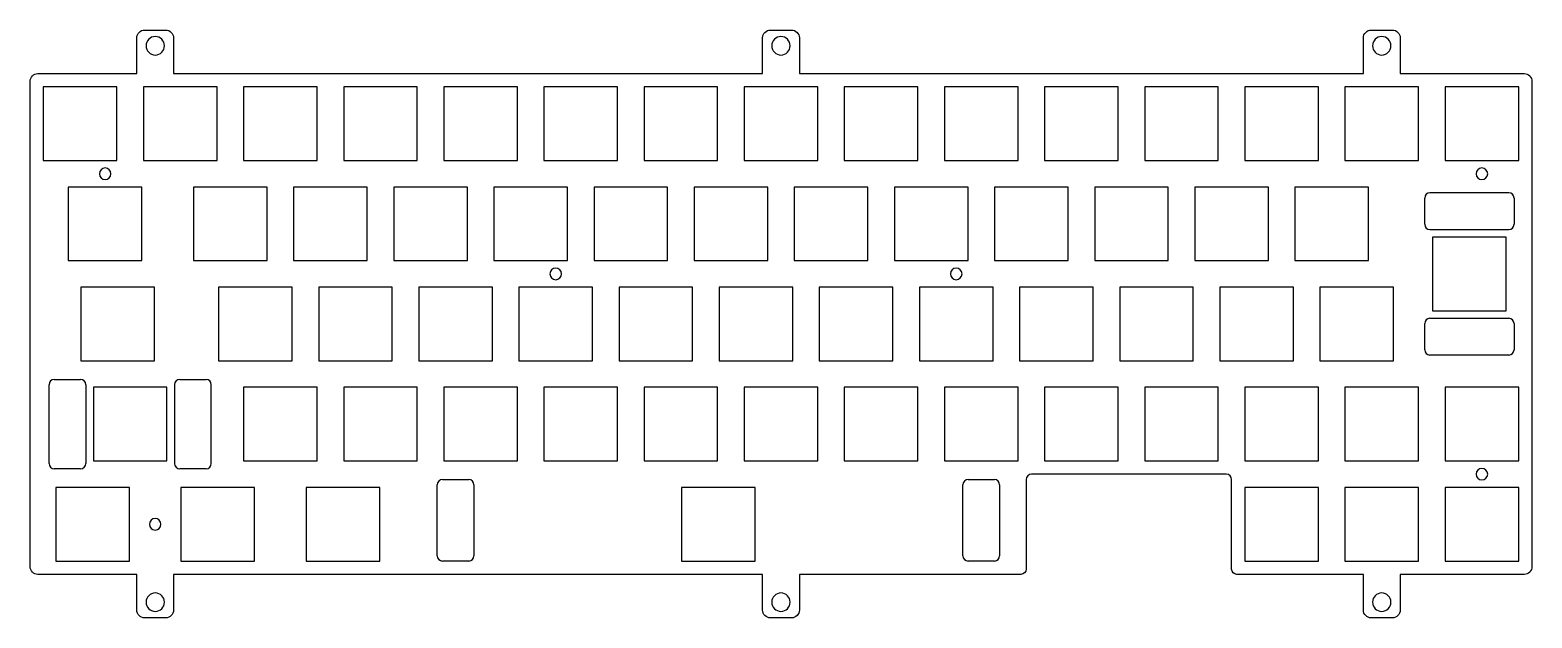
# Model space of a CAD drawing. Header units: millimetres. Extents: x 7 to 293, y -156 to -44.
import ezdxf

# ---------------------------------------------------------------- set-up
doc = ezdxf.new("R2010")
doc.units = ezdxf.units.MM
doc.header["$MEASUREMENT"] = 0
doc.layers.add('Layer 1', color=7, linetype='Continuous')

# ---------------------------------------------------------------- blocks, each defined once
blk = doc.blocks.new('block 2')
at = {"layer": 'Layer 1', "color": 7, "lineweight": 25, "true_color": 0xffffff}
blk.add_lwpolyline([(23.58, -54.91), (9.58, -54.91), (9.58, -68.91), (23.58, -68.91), (23.58, -54.91)], dxfattribs=at)
blk = doc.blocks.new('block 3')
at = {"layer": 'Layer 1', "color": 7, "lineweight": 25, "true_color": 0xffffff}
blk.add_lwpolyline([(42.63, -54.91), (28.63, -54.91), (28.63, -68.91), (42.63, -68.91), (42.63, -54.91)], dxfattribs=at)
blk = doc.blocks.new('block 4')
at = {"layer": 'Layer 1', "color": 7, "lineweight": 25, "true_color": 0xffffff}
blk.add_lwpolyline([(61.68, -54.91), (47.68, -54.91), (47.68, -68.91), (61.68, -68.91), (61.68, -54.91)], dxfattribs=at)
blk = doc.blocks.new('block 5')
at = {"layer": 'Layer 1', "color": 7, "lineweight": 25, "true_color": 0xffffff}
blk.add_lwpolyline([(80.73, -54.91), (66.73, -54.91), (66.73, -68.91), (80.73, -68.91), (80.73, -54.91)], dxfattribs=at)
blk = doc.blocks.new('block 6')
at = {"layer": 'Layer 1', "color": 7, "lineweight": 25, "true_color": 0xffffff}
blk.add_lwpolyline([(99.78, -54.91), (85.78, -54.91), (85.78, -68.91), (99.78, -68.91), (99.78, -54.91)], dxfattribs=at)
blk = doc.blocks.new('block 7')
at = {"layer": 'Layer 1', "color": 7, "lineweight": 25, "true_color": 0xffffff}
blk.add_lwpolyline([(118.83, -54.91), (104.83, -54.91), (104.83, -68.91), (118.83, -68.91), (118.83, -54.91)], dxfattribs=at)
blk = doc.blocks.new('block 8')
at = {"layer": 'Layer 1', "color": 7, "lineweight": 25, "true_color": 0xffffff}
blk.add_lwpolyline([(137.88, -54.91), (123.88, -54.91), (123.88, -68.91), (137.88, -68.91), (137.88, -54.91)], dxfattribs=at)
blk = doc.blocks.new('block 9')
at = {"layer": 'Layer 1', "color": 7, "lineweight": 25, "true_color": 0xffffff}
blk.add_lwpolyline([(156.93, -54.91), (142.93, -54.91), (142.93, -68.91), (156.93, -68.91), (156.93, -54.91)], dxfattribs=at)
blk = doc.blocks.new('block 10')
at = {"layer": 'Layer 1', "color": 7, "lineweight": 25, "true_color": 0xffffff}
blk.add_lwpolyline([(175.98, -54.91), (161.98, -54.91), (161.98, -68.91), (175.98, -68.91), (175.98, -54.91)], dxfattribs=at)
blk = doc.blocks.new('block 11')
at = {"layer": 'Layer 1', "color": 7, "lineweight": 25, "true_color": 0xffffff}
blk.add_lwpolyline([(195.03, -54.91), (181.03, -54.91), (181.03, -68.91), (195.03, -68.91), (195.03, -54.91)], dxfattribs=at)
blk = doc.blocks.new('block 12')
at = {"layer": 'Layer 1', "color": 7, "lineweight": 25, "true_color": 0xffffff}
blk.add_lwpolyline([(214.08, -54.91), (200.08, -54.91), (200.08, -68.91), (214.08, -68.91), (214.08, -54.91)], dxfattribs=at)
blk = doc.blocks.new('block 13')
at = {"layer": 'Layer 1', "color": 7, "lineweight": 25, "true_color": 0xffffff}
blk.add_lwpolyline([(233.13, -54.91), (219.13, -54.91), (219.13, -68.91), (233.13, -68.91), (233.13, -54.91)], dxfattribs=at)
blk = doc.blocks.new('block 14')
at = {"layer": 'Layer 1', "color": 7, "lineweight": 25, "true_color": 0xffffff}
blk.add_lwpolyline([(252.18, -54.91), (238.18, -54.91), (238.18, -68.91), (252.18, -68.91), (252.18, -54.91)], dxfattribs=at)
blk = doc.blocks.new('block 15')
at = {"layer": 'Layer 1', "color": 7, "lineweight": 25, "true_color": 0xffffff}
blk.add_lwpolyline([(271.23, -54.91), (257.23, -54.91), (257.23, -68.91), (271.23, -68.91), (271.23, -54.91)], dxfattribs=at)
blk = doc.blocks.new('block 16')
at = {"layer": 'Layer 1', "color": 7, "lineweight": 25, "true_color": 0xffffff}
blk.add_lwpolyline([(290.28, -54.91), (276.28, -54.91), (276.28, -68.91), (290.28, -68.91), (290.28, -54.91)], dxfattribs=at)
blk = doc.blocks.new('block 17')
at = {"layer": 'Layer 1', "color": 7, "lineweight": 25, "true_color": 0xffffff}
blk.add_lwpolyline([(28.34, -73.96), (14.34, -73.96), (14.34, -87.96), (28.34, -87.96), (28.34, -73.96)], dxfattribs=at)
blk = doc.blocks.new('block 18')
at = {"layer": 'Layer 1', "color": 7, "lineweight": 25, "true_color": 0xffffff}
blk.add_lwpolyline([(52.16, -73.96), (38.16, -73.96), (38.16, -87.96), (52.16, -87.96), (52.16, -73.96)], dxfattribs=at)
blk = doc.blocks.new('block 19')
at = {"layer": 'Layer 1', "color": 7, "lineweight": 25, "true_color": 0xffffff}
blk.add_lwpolyline([(71.21, -73.96), (57.21, -73.96), (57.21, -87.96), (71.21, -87.96), (71.21, -73.96)], dxfattribs=at)
blk = doc.blocks.new('block 20')
at = {"layer": 'Layer 1', "color": 7, "lineweight": 25, "true_color": 0xffffff}
blk.add_lwpolyline([(90.26, -73.96), (76.26, -73.96), (76.26, -87.96), (90.26, -87.96), (90.26, -73.96)], dxfattribs=at)
blk = doc.blocks.new('block 21')
at = {"layer": 'Layer 1', "color": 7, "lineweight": 25, "true_color": 0xffffff}
blk.add_lwpolyline([(109.31, -73.96), (95.31, -73.96), (95.31, -87.96), (109.31, -87.96), (109.31, -73.96)], dxfattribs=at)
blk = doc.blocks.new('block 22')
at = {"layer": 'Layer 1', "color": 7, "lineweight": 25, "true_color": 0xffffff}
blk.add_lwpolyline([(128.36, -73.96), (114.36, -73.96), (114.36, -87.96), (128.36, -87.96), (128.36, -73.96)], dxfattribs=at)
blk = doc.blocks.new('block 23')
at = {"layer": 'Layer 1', "color": 7, "lineweight": 25, "true_color": 0xffffff}
blk.add_lwpolyline([(147.41, -73.96), (133.41, -73.96), (133.41, -87.96), (147.41, -87.96), (147.41, -73.96)], dxfattribs=at)
blk = doc.blocks.new('block 24')
at = {"layer": 'Layer 1', "color": 7, "lineweight": 25, "true_color": 0xffffff}
blk.add_lwpolyline([(166.46, -73.96), (152.46, -73.96), (152.46, -87.96), (166.46, -87.96), (166.46, -73.96)], dxfattribs=at)
blk = doc.blocks.new('block 25')
at = {"layer": 'Layer 1', "color": 7, "lineweight": 25, "true_color": 0xffffff}
blk.add_lwpolyline([(185.51, -73.96), (171.51, -73.96), (171.51, -87.96), (185.51, -87.96), (185.51, -73.96)], dxfattribs=at)
blk = doc.blocks.new('block 26')
at = {"layer": 'Layer 1', "color": 7, "lineweight": 25, "true_color": 0xffffff}
blk.add_lwpolyline([(204.56, -73.96), (190.56, -73.96), (190.56, -87.96), (204.56, -87.96), (204.56, -73.96)], dxfattribs=at)
blk = doc.blocks.new('block 27')
at = {"layer": 'Layer 1', "color": 7, "lineweight": 25, "true_color": 0xffffff}
blk.add_lwpolyline([(223.61, -73.96), (209.61, -73.96), (209.61, -87.96), (223.61, -87.96), (223.61, -73.96)], dxfattribs=at)
blk = doc.blocks.new('block 28')
at = {"layer": 'Layer 1', "color": 7, "lineweight": 25, "true_color": 0xffffff}
blk.add_lwpolyline([(242.66, -73.96), (228.66, -73.96), (228.66, -87.96), (242.66, -87.96), (242.66, -73.96)], dxfattribs=at)
blk = doc.blocks.new('block 29')
at = {"layer": 'Layer 1', "color": 7, "lineweight": 25, "true_color": 0xffffff}
blk.add_lwpolyline([(261.71, -73.96), (247.71, -73.96), (247.71, -87.96), (261.71, -87.96), (261.71, -73.96)], dxfattribs=at)
blk = doc.blocks.new('block 30')
at = {"layer": 'Layer 1', "color": 7, "lineweight": 25, "true_color": 0xffffff}
blk.add_lwpolyline([(30.72, -93.01), (16.72, -93.01), (16.72, -107.01), (30.72, -107.01), (30.72, -93.01)], dxfattribs=at)
blk = doc.blocks.new('block 31')
at = {"layer": 'Layer 1', "color": 7, "lineweight": 25, "true_color": 0xffffff}
blk.add_lwpolyline([(56.92, -93.01), (42.92, -93.01), (42.92, -107.01), (56.92, -107.01), (56.92, -93.01)], dxfattribs=at)
blk = doc.blocks.new('block 32')
at = {"layer": 'Layer 1', "color": 7, "lineweight": 25, "true_color": 0xffffff}
blk.add_lwpolyline([(75.97, -93.01), (61.97, -93.01), (61.97, -107.01), (75.97, -107.01), (75.97, -93.01)], dxfattribs=at)
blk = doc.blocks.new('block 33')
at = {"layer": 'Layer 1', "color": 7, "lineweight": 25, "true_color": 0xffffff}
blk.add_lwpolyline([(95.02, -93.01), (81.02, -93.01), (81.02, -107.01), (95.02, -107.01), (95.02, -93.01)], dxfattribs=at)
blk = doc.blocks.new('block 34')
at = {"layer": 'Layer 1', "color": 7, "lineweight": 25, "true_color": 0xffffff}
blk.add_lwpolyline([(114.07, -93.01), (100.07, -93.01), (100.07, -107.01), (114.07, -107.01), (114.07, -93.01)], dxfattribs=at)
blk = doc.blocks.new('block 35')
at = {"layer": 'Layer 1', "color": 7, "lineweight": 25, "true_color": 0xffffff}
blk.add_lwpolyline([(133.12, -93.01), (119.12, -93.01), (119.12, -107.01), (133.12, -107.01), (133.12, -93.01)], dxfattribs=at)
blk = doc.blocks.new('block 36')
at = {"layer": 'Layer 1', "color": 7, "lineweight": 25, "true_color": 0xffffff}
blk.add_lwpolyline([(152.17, -93.01), (138.17, -93.01), (138.17, -107.01), (152.17, -107.01), (152.17, -93.01)], dxfattribs=at)
blk = doc.blocks.new('block 37')
at = {"layer": 'Layer 1', "color": 7, "lineweight": 25, "true_color": 0xffffff}
blk.add_lwpolyline([(171.22, -93.01), (157.22, -93.01), (157.22, -107.01), (171.22, -107.01), (171.22, -93.01)], dxfattribs=at)
blk = doc.blocks.new('block 38')
at = {"layer": 'Layer 1', "color": 7, "lineweight": 25, "true_color": 0xffffff}
blk.add_lwpolyline([(190.27, -93.01), (176.27, -93.01), (176.27, -107.01), (190.27, -107.01), (190.27, -93.01)], dxfattribs=at)
blk = doc.blocks.new('block 39')
at = {"layer": 'Layer 1', "color": 7, "lineweight": 25, "true_color": 0xffffff}
blk.add_lwpolyline([(209.32, -93.01), (195.32, -93.01), (195.32, -107.01), (209.32, -107.01), (209.32, -93.01)], dxfattribs=at)
blk = doc.blocks.new('block 40')
at = {"layer": 'Layer 1', "color": 7, "lineweight": 25, "true_color": 0xffffff}
blk.add_lwpolyline([(228.37, -93.01), (214.37, -93.01), (214.37, -107.01), (228.37, -107.01), (228.37, -93.01)], dxfattribs=at)
blk = doc.blocks.new('block 41')
at = {"layer": 'Layer 1', "color": 7, "lineweight": 25, "true_color": 0xffffff}
blk.add_lwpolyline([(247.42, -93.01), (233.42, -93.01), (233.42, -107.01), (247.42, -107.01), (247.42, -93.01)], dxfattribs=at)
blk = doc.blocks.new('block 42')
at = {"layer": 'Layer 1', "color": 7, "lineweight": 25, "true_color": 0xffffff}
blk.add_lwpolyline([(266.47, -93.01), (252.47, -93.01), (252.47, -107.01), (266.47, -107.01), (266.47, -93.01)], dxfattribs=at)
blk = doc.blocks.new('block 43')
at = {"layer": 'Layer 1', "color": 7, "lineweight": 25, "true_color": 0xffffff}
blk.add_lwpolyline([(61.68, -112.06), (47.68, -112.06), (47.68, -126.06), (61.68, -126.06), (61.68, -112.06)], dxfattribs=at)
blk = doc.blocks.new('block 44')
at = {"layer": 'Layer 1', "color": 7, "lineweight": 25, "true_color": 0xffffff}
blk.add_lwpolyline([(80.73, -112.06), (66.73, -112.06), (66.73, -126.06), (80.73, -126.06), (80.73, -112.06)], dxfattribs=at)
blk = doc.blocks.new('block 45')
at = {"layer": 'Layer 1', "color": 7, "lineweight": 25, "true_color": 0xffffff}
blk.add_lwpolyline([(99.78, -112.06), (85.78, -112.06), (85.78, -126.06), (99.78, -126.06), (99.78, -112.06)], dxfattribs=at)
blk = doc.blocks.new('block 46')
at = {"layer": 'Layer 1', "color": 7, "lineweight": 25, "true_color": 0xffffff}
blk.add_lwpolyline([(118.83, -112.06), (104.83, -112.06), (104.83, -126.06), (118.83, -126.06), (118.83, -112.06)], dxfattribs=at)
blk = doc.blocks.new('block 47')
at = {"layer": 'Layer 1', "color": 7, "lineweight": 25, "true_color": 0xffffff}
blk.add_lwpolyline([(137.88, -112.06), (123.88, -112.06), (123.88, -126.06), (137.88, -126.06), (137.88, -112.06)], dxfattribs=at)
blk = doc.blocks.new('block 48')
at = {"layer": 'Layer 1', "color": 7, "lineweight": 25, "true_color": 0xffffff}
blk.add_lwpolyline([(156.93, -112.06), (142.93, -112.06), (142.93, -126.06), (156.93, -126.06), (156.93, -112.06)], dxfattribs=at)
blk = doc.blocks.new('block 49')
at = {"layer": 'Layer 1', "color": 7, "lineweight": 25, "true_color": 0xffffff}
blk.add_lwpolyline([(175.98, -112.06), (161.98, -112.06), (161.98, -126.06), (175.98, -126.06), (175.98, -112.06)], dxfattribs=at)
blk = doc.blocks.new('block 50')
at = {"layer": 'Layer 1', "color": 7, "lineweight": 25, "true_color": 0xffffff}
blk.add_lwpolyline([(195.03, -112.06), (181.03, -112.06), (181.03, -126.06), (195.03, -126.06), (195.03, -112.06)], dxfattribs=at)
blk = doc.blocks.new('block 51')
at = {"layer": 'Layer 1', "color": 7, "lineweight": 25, "true_color": 0xffffff}
blk.add_lwpolyline([(214.08, -112.06), (200.08, -112.06), (200.08, -126.06), (214.08, -126.06), (214.08, -112.06)], dxfattribs=at)
blk = doc.blocks.new('block 52')
at = {"layer": 'Layer 1', "color": 7, "lineweight": 25, "true_color": 0xffffff}
blk.add_lwpolyline([(233.13, -112.06), (219.13, -112.06), (219.13, -126.06), (233.13, -126.06), (233.13, -112.06)], dxfattribs=at)
blk = doc.blocks.new('block 53')
at = {"layer": 'Layer 1', "color": 7, "lineweight": 25, "true_color": 0xffffff}
blk.add_lwpolyline([(252.18, -112.06), (238.18, -112.06), (238.18, -126.06), (252.18, -126.06), (252.18, -112.06)], dxfattribs=at)
blk = doc.blocks.new('block 54')
at = {"layer": 'Layer 1', "color": 7, "lineweight": 25, "true_color": 0xffffff}
blk.add_lwpolyline([(271.23, -112.06), (257.23, -112.06), (257.23, -126.06), (271.23, -126.06), (271.23, -112.06)], dxfattribs=at)
blk = doc.blocks.new('block 55')
at = {"layer": 'Layer 1', "color": 7, "lineweight": 25, "true_color": 0xffffff}
blk.add_lwpolyline([(290.28, -112.06), (276.28, -112.06), (276.28, -126.06), (290.28, -126.06), (290.28, -112.06)], dxfattribs=at)
blk = doc.blocks.new('block 56')
at = {"layer": 'Layer 1', "color": 7, "lineweight": 25, "true_color": 0xffffff}
blk.add_lwpolyline([(25.96, -131.11), (11.96, -131.11), (11.96, -145.11), (25.96, -145.11), (25.96, -131.11)], dxfattribs=at)
blk = doc.blocks.new('block 57')
at = {"layer": 'Layer 1', "color": 7, "lineweight": 25, "true_color": 0xffffff}
blk.add_lwpolyline([(49.77, -131.11), (35.77, -131.11), (35.77, -145.11), (49.77, -145.11), (49.77, -131.11)], dxfattribs=at)
blk = doc.blocks.new('block 58')
at = {"layer": 'Layer 1', "color": 7, "lineweight": 25, "true_color": 0xffffff}
blk.add_lwpolyline([(73.59, -131.11), (59.59, -131.11), (59.59, -145.11), (73.59, -145.11), (73.59, -131.11)], dxfattribs=at)
blk = doc.blocks.new('block 59')
at = {"layer": 'Layer 1', "color": 7, "lineweight": 25, "true_color": 0xffffff}
blk.add_lwpolyline([(252.18, -131.11), (238.18, -131.11), (238.18, -145.11), (252.18, -145.11), (252.18, -131.11)], dxfattribs=at)
blk = doc.blocks.new('block 60')
at = {"layer": 'Layer 1', "color": 7, "lineweight": 25, "true_color": 0xffffff}
blk.add_lwpolyline([(271.23, -131.11), (257.23, -131.11), (257.23, -145.11), (271.23, -145.11), (271.23, -131.11)], dxfattribs=at)
blk = doc.blocks.new('block 61')
at = {"layer": 'Layer 1', "color": 7, "lineweight": 25, "true_color": 0xffffff}
blk.add_lwpolyline([(290.28, -131.11), (276.28, -131.11), (276.28, -145.11), (290.28, -145.11), (290.28, -131.11)], dxfattribs=at)
blk = doc.blocks.new('block 63')
at = {"layer": 'Layer 1', "color": 7, "lineweight": 25, "true_color": 0xffffff}
blk.add_open_spline([(185.52, -129.61), (184.97, -129.61), (184.52, -130.05), (184.52, -130.61)], degree=3, dxfattribs=at)
blk = doc.blocks.new('block 64')
at = {"layer": 'Layer 1', "color": 7, "lineweight": 25, "true_color": 0xffffff}
blk.add_open_spline([(191.52, -130.61), (191.52, -130.05), (191.08, -129.61), (190.52, -129.61)], degree=3, dxfattribs=at)
blk = doc.blocks.new('block 65')
at = {"layer": 'Layer 1', "color": 7, "lineweight": 25, "true_color": 0xffffff}
blk.add_open_spline([(190.52, -145.11), (191.08, -145.11), (191.52, -144.66), (191.52, -144.11)], degree=3, dxfattribs=at)
blk = doc.blocks.new('block 66')
at = {"layer": 'Layer 1', "color": 7, "lineweight": 25, "true_color": 0xffffff}
blk.add_open_spline([(184.52, -144.11), (184.52, -144.66), (184.97, -145.11), (185.52, -145.11)], degree=3, dxfattribs=at)
blk = doc.blocks.new('block 67')
at = {"layer": 'Layer 1', "color": 7, "lineweight": 25, "true_color": 0xffffff}
blk.add_lwpolyline([(185.52, -129.61), (190.52, -129.61)], dxfattribs=at)
blk = doc.blocks.new('block 68')
at = {"layer": 'Layer 1', "color": 7, "lineweight": 25, "true_color": 0xffffff}
blk.add_lwpolyline([(191.52, -130.61), (191.52, -144.11)], dxfattribs=at)
blk = doc.blocks.new('block 69')
at = {"layer": 'Layer 1', "color": 7, "lineweight": 25, "true_color": 0xffffff}
blk.add_lwpolyline([(190.52, -145.11), (185.52, -145.11)], dxfattribs=at)
blk = doc.blocks.new('block 70')
at = {"layer": 'Layer 1', "color": 7, "lineweight": 25, "true_color": 0xffffff}
blk.add_lwpolyline([(184.52, -144.11), (184.52, -130.61)], dxfattribs=at)
blk = doc.blocks.new('block 72')
at = {"layer": 'Layer 1', "color": 7, "lineweight": 25, "true_color": 0xffffff}
blk.add_lwpolyline([(131.02, -131.11), (131.02, -145.11)], dxfattribs=at)
blk = doc.blocks.new('block 73')
at = {"layer": 'Layer 1', "color": 7, "lineweight": 25, "true_color": 0xffffff}
blk.add_lwpolyline([(145.02, -131.11), (131.02, -131.11)], dxfattribs=at)
blk = doc.blocks.new('block 74')
at = {"layer": 'Layer 1', "color": 7, "lineweight": 25, "true_color": 0xffffff}
blk.add_lwpolyline([(131.02, -145.11), (145.02, -145.11)], dxfattribs=at)
blk = doc.blocks.new('block 75')
at = {"layer": 'Layer 1', "color": 7, "lineweight": 25, "true_color": 0xffffff}
blk.add_lwpolyline([(145.02, -145.11), (145.02, -131.11)], dxfattribs=at)
blk = doc.blocks.new('block 71')
at = {"layer": 'Layer 1'}
for name in ['block 72', 'block 73', 'block 75', 'block 74']:
    blk.add_blockref(name, (0, 0), dxfattribs=at)
blk = doc.blocks.new('block 62')
at = {"layer": 'Layer 1', "color": 7, "lineweight": 25, "true_color": 0xffffff}
for points in [[(84.52, -144.11), (84.52, -130.61)], [(85.52, -129.61), (90.52, -129.61)], [(91.52, -130.61), (91.52, -144.11)], [(90.52, -145.11), (85.52, -145.11)]]:
    blk.add_lwpolyline(points, dxfattribs=at)
for points in [[(85.52, -129.61), (84.97, -129.61), (84.52, -130.05), (84.52, -130.61)], [(91.52, -130.61), (91.52, -130.05), (91.08, -129.61), (90.52, -129.61)], [(84.52, -144.11), (84.52, -144.66), (84.97, -145.11), (85.52, -145.11)], [(90.52, -145.11), (91.08, -145.11), (91.52, -144.66), (91.52, -144.11)]]:
    blk.add_open_spline(points, degree=3, dxfattribs=at)
at = {"layer": 'Layer 1'}
for name in ['block 71', 'block 63', 'block 70', 'block 67', 'block 64', 'block 68', 'block 66', 'block 69', 'block 65']:
    blk.add_blockref(name, (0, 0), dxfattribs=at)
blk = doc.blocks.new('block 77')
at = {"layer": 'Layer 1', "color": 7, "lineweight": 25, "true_color": 0xffffff}
blk.add_open_spline([(289.4, -76.05), (289.4, -75.49), (288.95, -75.05), (288.4, -75.05)], degree=3, dxfattribs=at)
blk = doc.blocks.new('block 78')
at = {"layer": 'Layer 1', "color": 7, "lineweight": 25, "true_color": 0xffffff}
blk.add_open_spline([(288.4, -82.05), (288.95, -82.05), (289.4, -81.6), (289.4, -81.05)], degree=3, dxfattribs=at)
blk = doc.blocks.new('block 79')
at = {"layer": 'Layer 1', "color": 7, "lineweight": 25, "true_color": 0xffffff}
blk.add_open_spline([(272.4, -81.05), (272.4, -81.6), (272.85, -82.05), (273.4, -82.05)], degree=3, dxfattribs=at)
blk = doc.blocks.new('block 80')
at = {"layer": 'Layer 1', "color": 7, "lineweight": 25, "true_color": 0xffffff}
blk.add_open_spline([(273.4, -75.05), (272.85, -75.05), (272.4, -75.49), (272.4, -76.05)], degree=3, dxfattribs=at)
blk = doc.blocks.new('block 81')
at = {"layer": 'Layer 1', "color": 7, "lineweight": 25, "true_color": 0xffffff}
blk.add_lwpolyline([(289.4, -76.05), (289.4, -81.05)], dxfattribs=at)
blk = doc.blocks.new('block 82')
at = {"layer": 'Layer 1', "color": 7, "lineweight": 25, "true_color": 0xffffff}
blk.add_lwpolyline([(272.4, -81.05), (272.4, -76.05)], dxfattribs=at)
blk = doc.blocks.new('block 83')
at = {"layer": 'Layer 1', "color": 7, "lineweight": 25, "true_color": 0xffffff}
blk.add_lwpolyline([(273.4, -82.05), (288.4, -82.05)], dxfattribs=at)
blk = doc.blocks.new('block 84')
at = {"layer": 'Layer 1', "color": 7, "lineweight": 25, "true_color": 0xffffff}
blk.add_lwpolyline([(288.4, -75.05), (273.4, -75.05)], dxfattribs=at)
blk = doc.blocks.new('block 85')
at = {"layer": 'Layer 1', "color": 7, "lineweight": 25, "true_color": 0xffffff}
blk.add_open_spline([(289.4, -99.92), (289.4, -99.37), (288.95, -98.92), (288.4, -98.92)], degree=3, dxfattribs=at)
blk = doc.blocks.new('block 86')
at = {"layer": 'Layer 1', "color": 7, "lineweight": 25, "true_color": 0xffffff}
blk.add_open_spline([(288.4, -105.92), (288.95, -105.92), (289.4, -105.48), (289.4, -104.92)], degree=3, dxfattribs=at)
blk = doc.blocks.new('block 87')
at = {"layer": 'Layer 1', "color": 7, "lineweight": 25, "true_color": 0xffffff}
blk.add_open_spline([(272.4, -104.92), (272.4, -105.48), (272.85, -105.92), (273.4, -105.92)], degree=3, dxfattribs=at)
blk = doc.blocks.new('block 88')
at = {"layer": 'Layer 1', "color": 7, "lineweight": 25, "true_color": 0xffffff}
blk.add_open_spline([(273.4, -98.92), (272.85, -98.92), (272.4, -99.37), (272.4, -99.92)], degree=3, dxfattribs=at)
blk = doc.blocks.new('block 89')
at = {"layer": 'Layer 1', "color": 7, "lineweight": 25, "true_color": 0xffffff}
blk.add_lwpolyline([(289.4, -99.92), (289.4, -104.92)], dxfattribs=at)
blk = doc.blocks.new('block 90')
at = {"layer": 'Layer 1', "color": 7, "lineweight": 25, "true_color": 0xffffff}
blk.add_lwpolyline([(272.4, -104.92), (272.4, -99.92)], dxfattribs=at)
blk = doc.blocks.new('block 91')
at = {"layer": 'Layer 1', "color": 7, "lineweight": 25, "true_color": 0xffffff}
blk.add_lwpolyline([(273.4, -98.92), (288.4, -98.92)], dxfattribs=at)
blk = doc.blocks.new('block 92')
at = {"layer": 'Layer 1', "color": 7, "lineweight": 25, "true_color": 0xffffff}
blk.add_lwpolyline([(288.4, -105.92), (273.4, -105.92)], dxfattribs=at)
blk = doc.blocks.new('block 93')
at = {"layer": 'Layer 1', "color": 7, "lineweight": 25, "true_color": 0xffffff}
blk.add_lwpolyline([(273.9, -83.48), (273.9, -97.48)], dxfattribs=at)
blk = doc.blocks.new('block 94')
at = {"layer": 'Layer 1', "color": 7, "lineweight": 25, "true_color": 0xffffff}
blk.add_lwpolyline([(287.9, -83.48), (273.9, -83.48)], dxfattribs=at)
blk = doc.blocks.new('block 95')
at = {"layer": 'Layer 1', "color": 7, "lineweight": 25, "true_color": 0xffffff}
blk.add_lwpolyline([(273.9, -97.48), (287.9, -97.48)], dxfattribs=at)
blk = doc.blocks.new('block 96')
at = {"layer": 'Layer 1', "color": 7, "lineweight": 25, "true_color": 0xffffff}
blk.add_lwpolyline([(287.9, -97.48), (287.9, -83.48)], dxfattribs=at)
blk = doc.blocks.new('block 76')
at = {"layer": 'Layer 1'}
for name in ['block 80', 'block 82', 'block 84', 'block 77', 'block 81', 'block 79', 'block 83', 'block 78', 'block 93', 'block 94', 'block 96', 'block 88', 'block 90', 'block 91', 'block 95', 'block 85', 'block 89', 'block 87', 'block 86', 'block 92']:
    blk.add_blockref(name, (0, 0), dxfattribs=at)
blk = doc.blocks.new('block 98')
at = {"layer": 'Layer 1', "color": 7, "lineweight": 25, "true_color": 0xffffff}
blk.add_open_spline([(40.54, -127.56), (41.1, -127.56), (41.54, -127.11), (41.54, -126.56)], degree=3, dxfattribs=at)
blk = doc.blocks.new('block 99')
at = {"layer": 'Layer 1', "color": 7, "lineweight": 25, "true_color": 0xffffff}
blk.add_open_spline([(34.54, -126.56), (34.54, -127.11), (34.99, -127.56), (35.54, -127.56)], degree=3, dxfattribs=at)
blk = doc.blocks.new('block 100')
at = {"layer": 'Layer 1', "color": 7, "lineweight": 25, "true_color": 0xffffff}
blk.add_open_spline([(35.54, -110.56), (34.99, -110.56), (34.54, -111.01), (34.54, -111.56)], degree=3, dxfattribs=at)
blk = doc.blocks.new('block 101')
at = {"layer": 'Layer 1', "color": 7, "lineweight": 25, "true_color": 0xffffff}
blk.add_open_spline([(41.54, -111.56), (41.54, -111.01), (41.1, -110.56), (40.54, -110.56)], degree=3, dxfattribs=at)
blk = doc.blocks.new('block 102')
at = {"layer": 'Layer 1', "color": 7, "lineweight": 25, "true_color": 0xffffff}
blk.add_lwpolyline([(40.54, -127.56), (35.54, -127.56)], dxfattribs=at)
blk = doc.blocks.new('block 103')
at = {"layer": 'Layer 1', "color": 7, "lineweight": 25, "true_color": 0xffffff}
blk.add_lwpolyline([(35.54, -110.56), (40.54, -110.56)], dxfattribs=at)
blk = doc.blocks.new('block 104')
at = {"layer": 'Layer 1', "color": 7, "lineweight": 25, "true_color": 0xffffff}
blk.add_lwpolyline([(34.54, -111.56), (34.54, -126.56)], dxfattribs=at)
blk = doc.blocks.new('block 105')
at = {"layer": 'Layer 1', "color": 7, "lineweight": 25, "true_color": 0xffffff}
blk.add_lwpolyline([(41.54, -126.56), (41.54, -111.56)], dxfattribs=at)
blk = doc.blocks.new('block 106')
at = {"layer": 'Layer 1', "color": 7, "lineweight": 25, "true_color": 0xffffff}
blk.add_open_spline([(16.67, -127.56), (17.22, -127.56), (17.67, -127.11), (17.67, -126.56)], degree=3, dxfattribs=at)
blk = doc.blocks.new('block 107')
at = {"layer": 'Layer 1', "color": 7, "lineweight": 25, "true_color": 0xffffff}
blk.add_open_spline([(10.67, -126.56), (10.67, -127.11), (11.12, -127.56), (11.67, -127.56)], degree=3, dxfattribs=at)
blk = doc.blocks.new('block 108')
at = {"layer": 'Layer 1', "color": 7, "lineweight": 25, "true_color": 0xffffff}
blk.add_open_spline([(11.67, -110.56), (11.12, -110.56), (10.67, -111.01), (10.67, -111.56)], degree=3, dxfattribs=at)
blk = doc.blocks.new('block 109')
at = {"layer": 'Layer 1', "color": 7, "lineweight": 25, "true_color": 0xffffff}
blk.add_open_spline([(17.67, -111.56), (17.67, -111.01), (17.22, -110.56), (16.67, -110.56)], degree=3, dxfattribs=at)
blk = doc.blocks.new('block 110')
at = {"layer": 'Layer 1', "color": 7, "lineweight": 25, "true_color": 0xffffff}
blk.add_lwpolyline([(16.67, -127.56), (11.67, -127.56)], dxfattribs=at)
blk = doc.blocks.new('block 111')
at = {"layer": 'Layer 1', "color": 7, "lineweight": 25, "true_color": 0xffffff}
blk.add_lwpolyline([(11.67, -110.56), (16.67, -110.56)], dxfattribs=at)
blk = doc.blocks.new('block 112')
at = {"layer": 'Layer 1', "color": 7, "lineweight": 25, "true_color": 0xffffff}
blk.add_lwpolyline([(17.67, -111.56), (17.67, -126.56)], dxfattribs=at)
blk = doc.blocks.new('block 113')
at = {"layer": 'Layer 1', "color": 7, "lineweight": 25, "true_color": 0xffffff}
blk.add_lwpolyline([(10.67, -126.56), (10.67, -111.56)], dxfattribs=at)
blk = doc.blocks.new('block 114')
at = {"layer": 'Layer 1', "color": 7, "lineweight": 25, "true_color": 0xffffff}
blk.add_lwpolyline([(33.11, -112.06), (19.11, -112.06)], dxfattribs=at)
blk = doc.blocks.new('block 115')
at = {"layer": 'Layer 1', "color": 7, "lineweight": 25, "true_color": 0xffffff}
blk.add_lwpolyline([(33.11, -126.06), (33.11, -112.06)], dxfattribs=at)
blk = doc.blocks.new('block 116')
at = {"layer": 'Layer 1', "color": 7, "lineweight": 25, "true_color": 0xffffff}
blk.add_lwpolyline([(19.11, -112.06), (19.11, -126.06)], dxfattribs=at)
blk = doc.blocks.new('block 117')
at = {"layer": 'Layer 1', "color": 7, "lineweight": 25, "true_color": 0xffffff}
blk.add_lwpolyline([(19.11, -126.06), (33.11, -126.06)], dxfattribs=at)
blk = doc.blocks.new('block 97')
at = {"layer": 'Layer 1'}
for name in ['block 108', 'block 111', 'block 109', 'block 100', 'block 103', 'block 101', 'block 113', 'block 112', 'block 114', 'block 116', 'block 115', 'block 104', 'block 105', 'block 107', 'block 110', 'block 106', 'block 117', 'block 99', 'block 102', 'block 98']:
    blk.add_blockref(name, (0, 0), dxfattribs=at)

msp = doc.modelspace()

# ---------------------------------------------------------------- linework, layer by layer
at = {"layer": 'Layer 1', "color": 7, "lineweight": 25, "true_color": 0xffffff}
for points, knots in [([(153.42, -147.64), (153.42, -147.64), (195.57, -147.64), (195.57, -147.64), (196.12, -147.64), (196.57, -147.19), (196.57, -146.64), (196.57, -146.64), (196.57, -129.59), (196.57, -129.59), (196.57, -129.03), (197.02, -128.58), (197.58, -128.58), (197.58, -128.58), (234.65, -128.58), (234.65, -128.58), (235.21, -128.58), (235.66, -129.03), (235.66, -129.59), (235.66, -129.59), (235.66, -146.64), (235.66, -146.64), (235.66, -147.19), (236.11, -147.64), (236.66, -147.64), (236.66, -147.64), (260.73, -147.64), (260.73, -147.64), (260.73, -147.64), (260.73, -154.43), (260.73, -154.43), (260.73, -155.26), (261.4, -155.93), (262.23, -155.93), (262.23, -155.93), (266.23, -155.93), (266.23, -155.93), (267.06, -155.93), (267.73, -155.26), (267.73, -154.43), (267.73, -154.43), (267.73, -147.64), (267.73, -147.64), (267.73, -147.64), (291.31, -147.64), (291.31, -147.64), (292.14, -147.64), (292.81, -146.97), (292.81, -146.14), (292.81, -146.14), (292.81, -53.88), (292.81, -53.88), (292.81, -53.05), (292.14, -52.38), (291.31, -52.38), (291.31, -52.38), (267.73, -52.38), (267.73, -52.38), (267.73, -52.38), (267.73, -45.59), (267.73, -45.59), (267.73, -44.76), (267.06, -44.09), (266.23, -44.09), (266.23, -44.09), (262.23, -44.09), (262.23, -44.09), (261.4, -44.09), (260.73, -44.76), (260.73, -45.59), (260.73, -45.59), (260.73, -52.38), (260.73, -52.38), (260.73, -52.38), (153.42, -52.38), (153.42, -52.38), (153.42, -52.38), (153.42, -45.59), (153.42, -45.59), (153.42, -44.76), (152.75, -44.09), (151.92, -44.09), (151.92, -44.09), (147.92, -44.09), (147.92, -44.09), (147.09, -44.09), (146.42, -44.76), (146.42, -45.59), (146.42, -45.59), (146.42, -52.38), (146.42, -52.38), (146.42, -52.38), (34.37, -52.38), (34.37, -52.38), (34.37, -52.38), (34.37, -45.59), (34.37, -45.59), (34.37, -44.76), (33.7, -44.09), (32.87, -44.09), (32.87, -44.09), (28.87, -44.09), (28.87, -44.09), (28.04, -44.09), (27.37, -44.76), (27.37, -45.59), (27.37, -45.59), (27.37, -52.38), (27.37, -52.38), (27.37, -52.38), (8.55, -52.38), (8.55, -52.38), (7.73, -52.38), (7.06, -53.05), (7.06, -53.88), (7.06, -53.88), (7.06, -146.14), (7.06, -146.14), (7.06, -146.97), (7.73, -147.64), (8.55, -147.64), (8.55, -147.64), (27.37, -147.64), (27.37, -147.64), (27.37, -147.64), (27.37, -149.64), (27.37, -149.64), (27.37, -149.64), (27.37, -154.43), (27.37, -154.43), (27.37, -155.26), (28.04, -155.93), (28.87, -155.93), (28.87, -155.93), (32.87, -155.93), (32.87, -155.93), (33.7, -155.93), (34.37, -155.26), (34.37, -154.43), (34.37, -154.43), (34.37, -149.64), (34.37, -149.64), (34.37, -149.64), (34.37, -147.64), (34.37, -147.64), (34.37, -147.64), (146.42, -147.64), (146.42, -147.64), (146.42, -147.64), (146.42, -154.43), (146.42, -154.43), (146.42, -155.26), (147.09, -155.93), (147.92, -155.93), (147.92, -155.93), (151.92, -155.93), (151.92, -155.93), (152.75, -155.93), (153.42, -155.26), (153.42, -154.43), (153.42, -154.43), (153.42, -147.64), (153.42, -147.64)], [0, 0, 0, 0, 1, 1, 1, 2, 2, 2, 3, 3, 3, 4, 4, 4, 5, 5, 5, 6, 6, 6, 7, 7, 7, 8, 8, 8, 9, 9, 9, 10, 10, 10, 11, 11, 11, 12, 12, 12, 13, 13, 13, 14, 14, 14, 15, 15, 15, 16, 16, 16, 17, 17, 17, 18, 18, 18, 19, 19, 19, 20, 20, 20, 21, 21, 21, 22, 22, 22, 23, 23, 23, 24, 24, 24, 25, 25, 25, 26, 26, 26, 27, 27, 27, 28, 28, 28, 29, 29, 29, 30, 30, 30, 31, 31, 31, 32, 32, 32, 33, 33, 33, 34, 34, 34, 35, 35, 35, 36, 36, 36, 37, 37, 37, 38, 38, 38, 39, 39, 39, 40, 40, 40, 41, 41, 41, 42, 42, 42, 43, 43, 43, 44, 44, 44, 45, 45, 45, 46, 46, 46, 47, 47, 47, 48, 48, 48, 49, 49, 49, 50, 50, 50, 51, 51, 51, 52, 52, 52, 53, 53, 53, 54, 54, 54, 54]), ([(32.62, -47.09), (32.62, -48.06), (31.83, -48.84), (30.87, -48.84), (29.9, -48.84), (29.12, -48.06), (29.12, -47.09), (29.12, -46.13), (29.9, -45.34), (30.87, -45.34), (31.83, -45.34), (32.62, -46.13), (32.62, -47.09)], [0, 0, 0, 0, 1, 1, 1, 2, 2, 2, 3, 3, 3, 4, 4, 4, 4]), ([(151.67, -47.09), (151.67, -48.06), (150.88, -48.84), (149.92, -48.84), (148.95, -48.84), (148.17, -48.06), (148.17, -47.09), (148.17, -46.13), (148.95, -45.34), (149.92, -45.34), (150.88, -45.34), (151.67, -46.13), (151.67, -47.09)], [0, 0, 0, 0, 1, 1, 1, 2, 2, 2, 3, 3, 3, 4, 4, 4, 4]), ([(265.98, -47.09), (265.98, -48.06), (265.2, -48.84), (264.23, -48.84), (263.26, -48.84), (262.48, -48.06), (262.48, -47.09), (262.48, -46.13), (263.26, -45.34), (264.23, -45.34), (265.2, -45.34), (265.98, -46.13), (265.98, -47.09)], [0, 0, 0, 0, 1, 1, 1, 2, 2, 2, 3, 3, 3, 4, 4, 4, 4]), ([(22.44, -71.43), (22.44, -72.04), (21.95, -72.53), (21.34, -72.53), (20.74, -72.53), (20.24, -72.04), (20.24, -71.43), (20.24, -70.83), (20.74, -70.33), (21.34, -70.33), (21.95, -70.33), (22.44, -70.83), (22.44, -71.43)], [0, 0, 0, 0, 1, 1, 1, 2, 2, 2, 3, 3, 3, 4, 4, 4, 4]), ([(284.38, -71.43), (284.38, -72.04), (283.89, -72.53), (283.28, -72.53), (282.67, -72.53), (282.18, -72.04), (282.18, -71.43), (282.18, -70.83), (282.67, -70.33), (283.28, -70.33), (283.89, -70.33), (284.38, -70.83), (284.38, -71.43)], [0, 0, 0, 0, 1, 1, 1, 2, 2, 2, 3, 3, 3, 4, 4, 4, 4]), ([(108.17, -90.48), (108.17, -91.09), (107.68, -91.58), (107.07, -91.58), (106.46, -91.58), (105.97, -91.09), (105.97, -90.48), (105.97, -89.88), (106.46, -89.38), (107.07, -89.38), (107.68, -89.38), (108.17, -89.88), (108.17, -90.48)], [0, 0, 0, 0, 1, 1, 1, 2, 2, 2, 3, 3, 3, 4, 4, 4, 4]), ([(184.37, -90.48), (184.37, -91.09), (183.88, -91.58), (183.27, -91.58), (182.66, -91.58), (182.17, -91.09), (182.17, -90.48), (182.17, -89.88), (182.66, -89.38), (183.27, -89.38), (183.88, -89.38), (184.37, -89.88), (184.37, -90.48)], [0, 0, 0, 0, 1, 1, 1, 2, 2, 2, 3, 3, 3, 4, 4, 4, 4]), ([(284.38, -128.58), (284.38, -129.19), (283.89, -129.68), (283.28, -129.68), (282.67, -129.68), (282.18, -129.19), (282.18, -128.58), (282.18, -127.98), (282.67, -127.48), (283.28, -127.48), (283.89, -127.48), (284.38, -127.98), (284.38, -128.58)], [0, 0, 0, 0, 1, 1, 1, 2, 2, 2, 3, 3, 3, 4, 4, 4, 4]), ([(31.97, -138.11), (31.97, -138.72), (31.48, -139.21), (30.87, -139.21), (30.26, -139.21), (29.77, -138.72), (29.77, -138.11), (29.77, -137.5), (30.26, -137.01), (30.87, -137.01), (31.48, -137.01), (31.97, -137.5), (31.97, -138.11)], [0, 0, 0, 0, 1, 1, 1, 2, 2, 2, 3, 3, 3, 4, 4, 4, 4]), ([(29.12, -152.93), (29.12, -151.97), (29.9, -151.18), (30.87, -151.18), (31.83, -151.18), (32.62, -151.97), (32.62, -152.93), (32.62, -153.9), (31.83, -154.68), (30.87, -154.68), (29.9, -154.68), (29.12, -153.9), (29.12, -152.93)], [0, 0, 0, 0, 1, 1, 1, 2, 2, 2, 3, 3, 3, 4, 4, 4, 4]), ([(148.17, -152.93), (148.17, -151.97), (148.95, -151.18), (149.92, -151.18), (150.88, -151.18), (151.67, -151.97), (151.67, -152.93), (151.67, -153.9), (150.88, -154.68), (149.92, -154.68), (148.95, -154.68), (148.17, -153.9), (148.17, -152.93)], [0, 0, 0, 0, 1, 1, 1, 2, 2, 2, 3, 3, 3, 4, 4, 4, 4]), ([(262.48, -152.93), (262.48, -151.97), (263.26, -151.18), (264.23, -151.18), (265.2, -151.18), (265.98, -151.97), (265.98, -152.93), (265.98, -153.9), (265.2, -154.68), (264.23, -154.68), (263.26, -154.68), (262.48, -153.9), (262.48, -152.93)], [0, 0, 0, 0, 1, 1, 1, 2, 2, 2, 3, 3, 3, 4, 4, 4, 4])]:
    msp.add_open_spline(points, degree=3, knots=knots, dxfattribs=at)

# ---------------------------------------------------------------- block references
at = {"layer": 'Layer 1'}
for name in ['block 2', 'block 3', 'block 4', 'block 5', 'block 6', 'block 7', 'block 8', 'block 9', 'block 10', 'block 11', 'block 12', 'block 13', 'block 14', 'block 15', 'block 16', 'block 17', 'block 18', 'block 19', 'block 20', 'block 21', 'block 22', 'block 23', 'block 24', 'block 25', 'block 26', 'block 27', 'block 28', 'block 29', 'block 76', 'block 30', 'block 31', 'block 32', 'block 33', 'block 34', 'block 35', 'block 36', 'block 37', 'block 38', 'block 39', 'block 40', 'block 41', 'block 42', 'block 97', 'block 43', 'block 44', 'block 45', 'block 46', 'block 47', 'block 48', 'block 49', 'block 50', 'block 51', 'block 52', 'block 53', 'block 54', 'block 55', 'block 56', 'block 57', 'block 58', 'block 62', 'block 59', 'block 60', 'block 61']:
    msp.add_blockref(name, (0, 0), dxfattribs=at)

doc.saveas('drawing.dxf')
